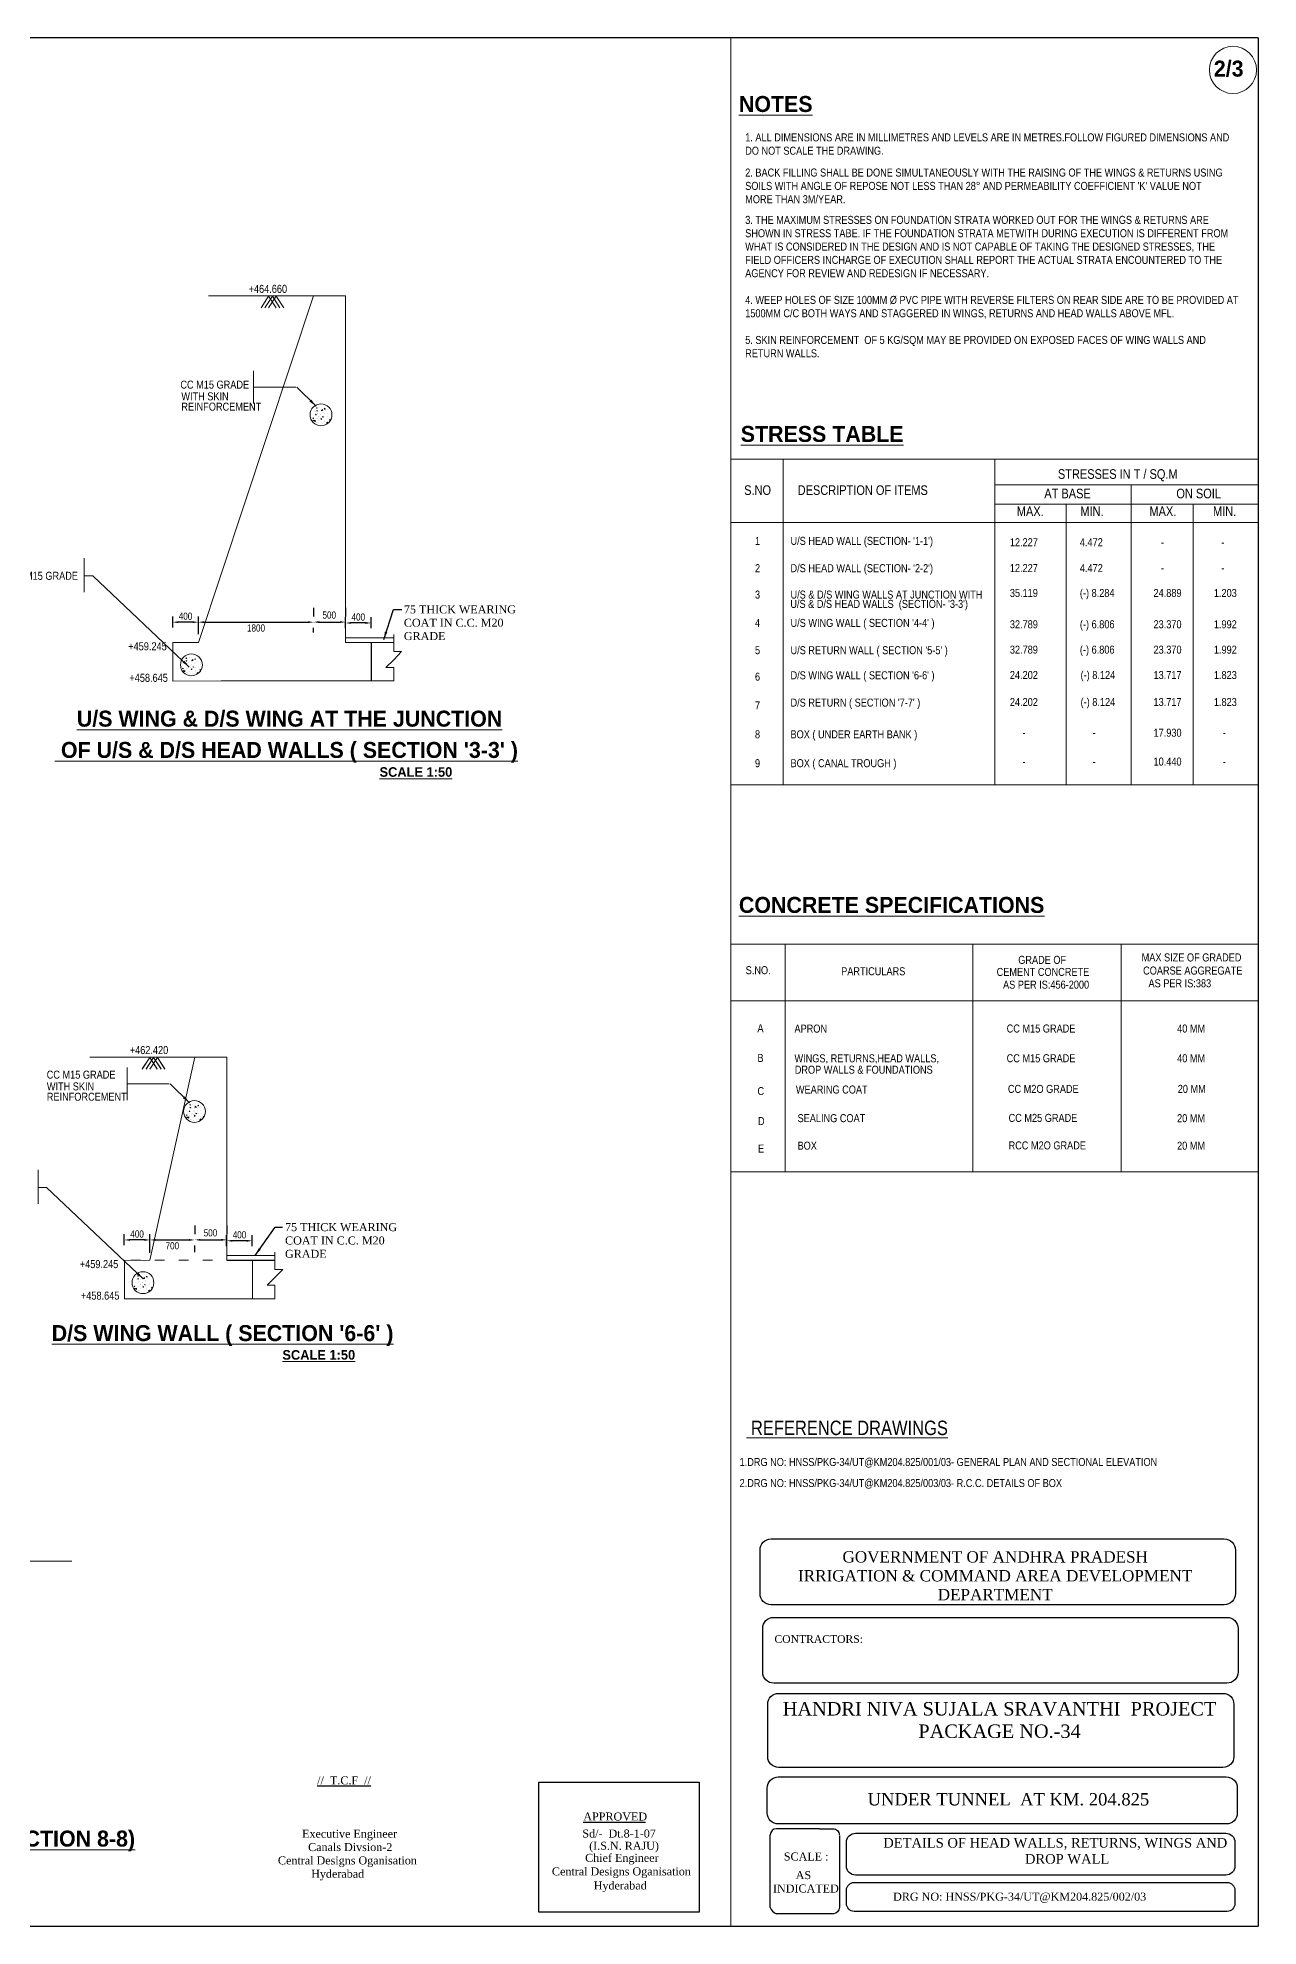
# Model space of a CAD drawing. Header units: millimetres. Extents: x 80 to 10631, y 46 to 2573.
# Drawn here: x 6055 to 6436, y 59 to 649 of the extents above; entities that cross this region are included whole.
import ezdxf

# ---------------------------------------------------------------- set-up
doc = ezdxf.new("R2010")
doc.units = ezdxf.units.MM
doc.linetypes.add('ACAD_ISO03W100', pattern=[30, 12, -18])
for name, color, linetype in [('MAIN', 7, 'Continuous'), ('SHEET', 3, 'Continuous'), ('STEEL', 5, 'Continuous'), ('TEXT_GENERAL', 4, 'Continuous')]:
    doc.layers.add(name, color=color, linetype=linetype)
doc.styles.add('ARIAL NARROW', font='ARIALN.TTF')
doc.styles.add('CITYBLUEPR', font='cityb___.ttf')
doc.styles.get("Standard").update_dxf_attribs({"font": 'times.ttf', "height": 2.5})
doc.styles.add('TNR_2.5', font='times.ttf', dxfattribs={"height": 2.5})
doc.dimstyles.new('ISO-25', dxfattribs={"dimtxt": 2.5, "dimasz": 2.5, "dimexe": 1.25, "dimexo": 0.625, "dimtad": 1, "dimlfac": 25, "dimtxsty": 'Standard', "dimcen": 2.5, "dimadec": 0, "dimazin": 0, "dimtfac": 1, "dimtmove": 0, "dimatfit": 3, "dimfxl": 1, "dimarcsym": 0})
doc.dimstyles.new('STANDARD$0', dxfattribs={"dimscale": 88.888889, "dimtxt": 0.02, "dimasz": 0.02, "dimexe": 0.1, "dimexo": 0.1, "dimgap": 0.09, "dimtad": 2, "dimtih": 1, "dimtoh": 1, "dimdec": 0, "dimzin": 1, "dimdsep": 46, "dimtxsty": 'Standard', "dimcen": 0.09, "dimadec": 0, "dimazin": 0, "dimtfac": 1, "dimtdec": 4, "dimtofl": 0, "dimtmove": 0, "dimatfit": 3, "dimfxl": 1, "dimtolj": 1, "dimtzin": 1, "dimarcsym": 0})
doc.dimstyles.new('STYLE_ESH', dxfattribs={"dimtxt": 2.5, "dimasz": 2.5, "dimexe": 1, "dimexo": 0.625, "dimtad": 0, "dimtih": 1, "dimtoh": 1, "dimdec": 0, "dimlfac": 100, "dimzin": 9, "dimdsep": 46, "dimtxsty": 'TNR_2.5', "dimcen": 2.5, "dimadec": 0, "dimazin": 2, "dimtfac": 1, "dimtdec": 0, "dimtofl": 0, "dimtmove": 2, "dimatfit": 3, "dimfxl": 1, "dimarcsym": 0})

# ---------------------------------------------------------------- blocks, each defined once
blk = doc.blocks.new('*D114')
at = {"layer": 'Defpoints', "color": 0, "transparency": 16777216}
for p in [(6104.83, 467.35), (6140.83, 467.89), (6140.83, 466.66)]:
    blk.add_point(p, dxfattribs=at)
at = {"layer": 'TEXT_GENERAL', "color": 0, "lineweight": -2, "transparency": 16777216}
for p, q in [((6106.6, 466.66), (6139.05, 466.66)), ((6104.83, 462.9), (6104.83, 464.88)), ((6140.83, 463.45), (6140.83, 464.88))]:
    blk.add_line(p, q, dxfattribs=at)
at = {"layer": 'TEXT_GENERAL', "color": 0, "transparency": 16777216}
for points in [[(6106.6, 466.96), (6106.6, 466.37), (6104.83, 466.66)], [(6139.05, 466.96), (6139.05, 466.37), (6140.83, 466.66)]]:
    blk.add_solid(points, dxfattribs=at)
at = {"layer": 'TEXT_GENERAL', "color": 0, "lineweight": 9, "transparency": 16777216, "insert": (6122.83, 464.82), "char_height": 2.222, "attachment_point": 5, "style": 'ARIAL NARROW'}
blk.add_mtext('\\A1;1800', dxfattribs=at)
blk = doc.blocks.new('*D111')
at = {"layer": 'Defpoints', "color": 0, "transparency": 16777216}
for p in [(6096.78, 466.66), (6096.78, 460.56), (6104.83, 460.56)]:
    blk.add_point(p, dxfattribs=at)
at = {"layer": 'TEXT_GENERAL', "color": 0, "lineweight": -2, "transparency": 16777216}
for p, q in [((6096.78, 465), (6096.78, 468.44)), ((6103.05, 466.66), (6098.56, 466.66)), ((6104.83, 465), (6104.83, 468.44))]:
    blk.add_line(p, q, dxfattribs=at)
at = {"layer": 'TEXT_GENERAL', "color": 0, "transparency": 16777216}
for points in [[(6098.56, 466.96), (6098.56, 466.37), (6096.78, 466.66)], [(6103.05, 466.96), (6103.05, 466.37), (6104.83, 466.66)]]:
    blk.add_solid(points, dxfattribs=at)
at = {"layer": 'TEXT_GENERAL', "color": 0, "lineweight": 9, "transparency": 16777216, "insert": (6100.8, 468.51), "char_height": 2.222, "attachment_point": 5, "style": 'ARIAL NARROW'}
blk.add_mtext('\\A1;400', dxfattribs=at)
blk = doc.blocks.new('*D112')
at = {"layer": 'Defpoints', "color": 0, "transparency": 16777216}
for p in [(6150.78, 466.41), (6150.78, 460.3), (6158.83, 460.3)]:
    blk.add_point(p, dxfattribs=at)
at = {"layer": 'TEXT_GENERAL', "color": 0, "lineweight": -2, "transparency": 16777216}
for p, q in [((6150.78, 464.74), (6150.78, 468.18)), ((6157.05, 466.41), (6152.56, 466.41)), ((6158.83, 464.74), (6158.83, 468.18))]:
    blk.add_line(p, q, dxfattribs=at)
at = {"layer": 'TEXT_GENERAL', "color": 0, "transparency": 16777216}
for points in [[(6152.56, 466.7), (6152.56, 466.11), (6150.78, 466.41)], [(6157.05, 466.7), (6157.05, 466.11), (6158.83, 466.41)]]:
    blk.add_solid(points, dxfattribs=at)
at = {"layer": 'TEXT_GENERAL', "color": 0, "lineweight": 9, "transparency": 16777216, "insert": (6154.8, 468.25), "char_height": 2.222, "attachment_point": 5, "style": 'ARIAL NARROW'}
blk.add_mtext('\\A1;400', dxfattribs=at)
blk = doc.blocks.new('*D113')
at = {"layer": 'Defpoints', "color": 0, "transparency": 16777216}
for p in [(6140.83, 466.69), (6150.83, 466.69), (6150.83, 466.69)]:
    blk.add_point(p, dxfattribs=at)
at = {"layer": 'TEXT_GENERAL', "color": 0, "lineweight": -2, "transparency": 16777216}
for p, q in [((6140.83, 471.14), (6140.83, 468.47)), ((6142.6, 466.69), (6149.05, 466.69)), ((6150.83, 471.14), (6150.83, 468.47))]:
    blk.add_line(p, q, dxfattribs=at)
at = {"layer": 'TEXT_GENERAL', "color": 0, "transparency": 16777216}
for points in [[(6142.6, 466.99), (6142.6, 466.39), (6140.83, 466.69)], [(6149.05, 466.99), (6149.05, 466.39), (6150.83, 466.69)]]:
    blk.add_solid(points, dxfattribs=at)
at = {"layer": 'TEXT_GENERAL', "color": 0, "lineweight": 9, "transparency": 16777216, "insert": (6145.73, 468.87), "char_height": 2.222, "attachment_point": 5, "style": 'ARIAL NARROW'}
blk.add_mtext('\\A1;500', dxfattribs=at)
blk = doc.blocks.new('*D115')
at = {"layer": 'Defpoints', "color": 0, "transparency": 16777216}
for p in [(6089.68, 274.09), (6103.68, 274.31), (6103.68, 273.65)]:
    blk.add_point(p, dxfattribs=at)
at = {"layer": 'TEXT_GENERAL', "color": 0, "lineweight": -2, "transparency": 16777216}
for p, q in [((6089.68, 269.65), (6089.68, 271.88)), ((6091.46, 273.65), (6101.91, 273.65)), ((6103.68, 269.86), (6103.68, 271.88))]:
    blk.add_line(p, q, dxfattribs=at)
at = {"layer": 'TEXT_GENERAL', "color": 0, "transparency": 16777216}
for points in [[(6091.46, 273.95), (6091.46, 273.36), (6089.68, 273.65)], [(6101.91, 273.95), (6101.91, 273.36), (6103.68, 273.65)]]:
    blk.add_solid(points, dxfattribs=at)
at = {"layer": 'TEXT_GENERAL', "color": 0, "lineweight": 9, "transparency": 16777216, "insert": (6096.68, 271.81), "char_height": 2.222, "attachment_point": 5, "style": 'ARIAL NARROW'}
blk.add_mtext('\\A1;700', dxfattribs=at)
blk = doc.blocks.new('*D116')
at = {"layer": 'Defpoints', "color": 0, "transparency": 16777216}
for p in [(6081.63, 273.65), (6081.63, 267.55), (6089.68, 267.55)]:
    blk.add_point(p, dxfattribs=at)
at = {"layer": 'TEXT_GENERAL', "color": 0, "lineweight": -2, "transparency": 16777216}
for p, q in [((6081.63, 271.99), (6081.63, 275.43)), ((6087.91, 273.65), (6083.41, 273.65)), ((6089.68, 271.99), (6089.68, 275.43))]:
    blk.add_line(p, q, dxfattribs=at)
at = {"layer": 'TEXT_GENERAL', "color": 0, "transparency": 16777216}
for points in [[(6083.41, 273.95), (6083.41, 273.36), (6081.63, 273.65)], [(6087.91, 273.95), (6087.91, 273.36), (6089.68, 273.65)]]:
    blk.add_solid(points, dxfattribs=at)
at = {"layer": 'TEXT_GENERAL', "color": 0, "lineweight": 9, "transparency": 16777216, "insert": (6085.66, 275.5), "char_height": 2.222, "attachment_point": 5, "style": 'ARIAL NARROW'}
blk.add_mtext('\\A1;400', dxfattribs=at)
blk = doc.blocks.new('*D117')
at = {"layer": 'Defpoints', "color": 0, "transparency": 16777216}
for p in [(6113.63, 273.4), (6113.63, 267.29), (6121.68, 267.29)]:
    blk.add_point(p, dxfattribs=at)
at = {"layer": 'TEXT_GENERAL', "color": 0, "lineweight": -2, "transparency": 16777216}
for p, q in [((6113.63, 271.74), (6113.63, 275.18)), ((6119.91, 273.4), (6115.41, 273.4)), ((6121.68, 271.74), (6121.68, 275.18))]:
    blk.add_line(p, q, dxfattribs=at)
at = {"layer": 'TEXT_GENERAL', "color": 0, "transparency": 16777216}
for points in [[(6115.41, 273.69), (6115.41, 273.1), (6113.63, 273.4)], [(6119.91, 273.69), (6119.91, 273.1), (6121.68, 273.4)]]:
    blk.add_solid(points, dxfattribs=at)
at = {"layer": 'TEXT_GENERAL', "color": 0, "lineweight": 9, "transparency": 16777216, "insert": (6117.66, 275.24), "char_height": 2.222, "attachment_point": 5, "style": 'ARIAL NARROW'}
blk.add_mtext('\\A1;400', dxfattribs=at)
blk = doc.blocks.new('*D118')
at = {"layer": 'Defpoints', "color": 0, "transparency": 16777216}
for p in [(6103.68, 273.68), (6113.68, 273.68), (6113.68, 273.68)]:
    blk.add_point(p, dxfattribs=at)
at = {"layer": 'TEXT_GENERAL', "color": 0, "lineweight": -2, "transparency": 16777216}
for p, q in [((6103.68, 278.13), (6103.68, 275.46)), ((6113.68, 278.13), (6113.68, 275.46)), ((6105.46, 273.68), (6111.91, 273.68))]:
    blk.add_line(p, q, dxfattribs=at)
at = {"layer": 'TEXT_GENERAL', "color": 0, "transparency": 16777216}
for points in [[(6105.46, 273.98), (6105.46, 273.39), (6103.68, 273.68)], [(6111.91, 273.98), (6111.91, 273.39), (6113.68, 273.68)]]:
    blk.add_solid(points, dxfattribs=at)
at = {"layer": 'TEXT_GENERAL', "color": 0, "lineweight": 9, "transparency": 16777216, "insert": (6108.59, 275.86), "char_height": 2.222, "attachment_point": 5, "style": 'ARIAL NARROW'}
blk.add_mtext('\\A1;500', dxfattribs=at)

msp = doc.modelspace()

# ---------------------------------------------------------------- linework, layer by layer
for p, q in [((6436.087, 649.243), (5546.087, 649.243)), ((6436.087, 649.243), (6436.087, 59.243)), ((6158.827, 460.3), (6158.827, 448.301)), ((6113.683, 267.291), (6128.739, 267.291)), ((6225.13, 91.776), (6244.616, 91.776)), ((6305.2, 87.548), (6305.2, 65.139)), ((5546.087, 59.243), (6436.087, 59.243))]:
    msp.add_line(p, q)
at = {"color": 7}
for p, q in [((6298.916, 89.689), (6285.476, 89.689)), ((6283.544, 65.078), (6283.544, 87.757)), ((6303.358, 63.114), (6285.476, 63.114))]:
    msp.add_line(p, q, dxfattribs=at)
for points in [[(6283.837, 180.249), (6425.474, 180.249, -0.4142136), (6428.939, 176.785), (6428.939, 163.161, -0.4142136), (6425.474, 159.697), (6283.837, 159.697, -0.4142136), (6280.373, 163.161), (6280.373, 176.785, -0.4142136)], [(6284.658, 155.729), (6426.295, 155.729, -0.4142136), (6429.759, 152.265), (6429.759, 138.641, -0.4142136), (6426.295, 135.177), (6284.658, 135.177, -0.4142136), (6281.194, 138.641), (6281.194, 152.265, -0.4142136)], [(6286.17, 131.969), (6425.065, 131.969, -0.4142136), (6428.462, 128.572), (6428.462, 112.235, -0.4142136), (6425.065, 108.838), (6286.17, 108.838, -0.4142136), (6282.773, 112.235), (6282.773, 128.572, -0.4142136)], [(6286.06, 105.913), (6426.112, 105.913, -0.4142136), (6429.538, 102.487), (6429.538, 94.609, -0.4142136), (6426.112, 91.184), (6286.06, 91.184, -0.4142136), (6282.635, 94.609), (6282.635, 102.487, -0.4142136)], [(6310.202, 88.283), (6425.948, 88.283, -0.4142136), (6428.779, 85.452), (6428.779, 78.04, -0.4142136), (6425.948, 75.209), (6310.202, 75.209, -0.4142136), (6307.372, 78.04), (6307.372, 85.452, -0.4142136)], [(6309.791, 72.924), (6426.386, 72.924, -0.4142136), (6428.792, 70.518), (6428.792, 66.285, -0.4142136), (6426.386, 63.879), (6309.791, 63.879, -0.4142136), (6307.385, 66.285), (6307.385, 70.518, -0.4142136)]]:
    msp.add_lwpolyline(points, format="xyb", close=True)
msp.add_lwpolyline([(6211.216, 104.284), (6261.348, 104.284), (6261.348, 63.663), (6211.216, 63.663)], close=True)
for points in [[(6298.916, 89.689), (6303.2, 89.689, -0.4142136), (6305.132, 87.757)], [(6305.199, 65.154, -0.3681401), (6303.302, 63.107)]]:
    msp.add_lwpolyline(points, format="xyb", dxfattribs=at)
for centre, radius, start, end in [((6285.476, 87.757), 1.932, 90, 180), ((6286.686, 66.287), 3.367, 200.315741, 249.766295)]:
    msp.add_arc(centre, radius, start, end, dxfattribs=at)
at = {"layer": 'MAIN', "color": 0, "linetype": 'Continuous', "lineweight": 9}
for p, q in [((6271.19, 517.559), (6271.19, 415.846)), ((6287.593, 517.559), (6287.593, 415.846)), ((6353.775, 517.559), (6353.775, 415.846)), ((6436.087, 517.559), (6436.087, 415.846)), ((6396.408, 509.62), (6396.408, 415.846)), ((6376.044, 503.534), (6376.044, 415.846)), ((6415.712, 503.534), (6415.712, 415.846))]:
    msp.add_line(p, q, dxfattribs=at)
at = {"layer": 'MAIN', "color": 0, "lineweight": 9}
for p, q in [((6271.19, 517.559), (6436.087, 517.559)), ((6353.775, 509.62), (6436.087, 509.62)), ((6353.775, 503.534), (6436.087, 503.534)), ((6271.19, 497.768), (6436.087, 497.768)), ((6271.19, 415.846), (6436.087, 415.846))]:
    msp.add_line(p, q, dxfattribs=at)
at = {"layer": 'STEEL', "color": 0, "lineweight": 9}
msp.add_circle((6428.172, 639.197), 7.372, dxfattribs=at)
at = {"layer": 'TEXT_GENERAL', "color": 0, "lineweight": 9}
for p, q in [((6271.19, 59.243), (6271.19, 649.243)), ((6104.827, 460.3), (6140.827, 568.592)), ((6150.829, 568.592), (6107.99, 568.592)), ((6150.829, 568.592), (6107.99, 568.592)), ((6126.75, 568.476), (6124.397, 564.871)), ((6126.75, 568.466), (6124.397, 564.862)), ((6127.944, 568.476), (6125.591, 564.871)), ((6127.944, 568.466), (6125.591, 564.862)), ((6126.75, 568.476), (6129.102, 564.871)), ((6126.75, 568.466), (6129.102, 564.862)), ((6129.138, 568.466), (6126.785, 564.862)), ((6127.944, 568.476), (6130.297, 564.871)), ((6127.944, 568.466), (6130.297, 564.862)), ((6136.871, 568.592), (6128.871, 568.575)), ((6129.138, 568.476), (6131.491, 564.871)), ((6129.138, 568.466), (6131.491, 564.862)), ((6150.827, 568.592), (6150.827, 460.3)), ((6122.091, 545.184), (6122.091, 534.936)), ((6122.091, 540.06), (6135.281, 540.06)), ((6141.434, 531.436), (6141.661, 531.416)), ((6141.435, 531.437), (6141.619, 531.655)), ((6141.466, 532.448), (6141.466, 532.448)), ((6141.589, 531.663), (6141.589, 531.663)), ((6141.603, 531.379), (6141.603, 531.379)), ((6141.663, 531.411), (6141.619, 531.649)), ((6141.705, 533.498), (6141.933, 533.478)), ((6141.707, 533.498), (6141.832, 533.647)), ((6141.729, 532.69), (6141.996, 532.793)), ((6141.729, 532.69), (6141.918, 532.562)), ((6141.935, 533.472), (6141.903, 533.647)), ((6141.919, 532.562), (6141.996, 532.792)), ((6141.994, 531.92), (6141.994, 531.92)), ((6142.03, 533.606), (6142.03, 533.606)), ((6142.053, 531.945), (6142.053, 531.945)), ((6142.274, 532.33), (6142.274, 532.33)), ((6142.498, 533.634), (6142.498, 533.634)), ((6142.857, 531.434), (6142.857, 531.434)), ((6143.137, 531.465), (6143.137, 531.465)), ((6143.183, 532.733), (6143.183, 532.733)), ((6143.228, 532.456), (6143.228, 532.456)), ((6143.283, 532.799), (6143.579, 533.108)), ((6143.284, 532.796), (6143.622, 532.744)), ((6143.622, 532.745), (6143.58, 533.107)), ((6143.953, 532.301), (6143.953, 532.301)), ((6144.087, 531.859), (6144.087, 531.859)), ((6144.176, 533.258), (6144.404, 533.239)), ((6144.177, 533.259), (6144.361, 533.478)), ((6144.405, 533.233), (6144.361, 533.472)), ((6144.671, 532.646), (6144.671, 532.646)), ((6145.093, 531.733), (6145.093, 531.733)), ((6145.139, 533.002), (6145.139, 533.002)), ((6140.608, 530.278), (6140.835, 530.258)), ((6140.609, 530.278), (6140.793, 530.497)), ((6140.641, 529.643), (6140.831, 529.515)), ((6140.642, 529.644), (6140.908, 529.746)), ((6140.717, 529.236), (6140.717, 529.236)), ((6140.728, 528.844), (6140.728, 528.844)), ((6140.763, 530.504), (6140.763, 530.504)), ((6140.777, 530.221), (6140.777, 530.221)), ((6140.837, 530.252), (6140.793, 530.491)), ((6140.831, 529.515), (6140.908, 529.746)), ((6141.048, 529.427), (6141.345, 529.736)), ((6141.049, 529.424), (6141.388, 529.372)), ((6141.387, 529.373), (6141.345, 529.735)), ((6141.73, 530.346), (6141.73, 530.346)), ((6141.854, 528.946), (6141.854, 528.946)), ((6142.096, 530.322), (6142.096, 530.322)), ((6142.171, 529.034), (6142.171, 529.034)), ((6142.334, 530.893), (6142.334, 530.893)), ((6142.433, 529.522), (6142.433, 529.522)), ((6142.48, 530.79), (6142.48, 530.79)), ((6142.911, 530.536), (6142.911, 530.536)), ((6143.078, 530.039), (6143.306, 530.019)), ((6143.08, 530.039), (6143.264, 530.258)), ((6143.308, 530.013), (6143.264, 530.252)), ((6143.58, 530.872), (6143.77, 530.744)), ((6143.581, 530.872), (6143.667, 530.905)), ((6143.626, 528.86), (6143.626, 528.86)), ((6143.77, 530.744), (6143.824, 530.905)), ((6144.056, 530.704), (6144.056, 530.704)), ((6144.315, 529.35), (6144.315, 529.35)), ((6144.368, 530.807), (6144.368, 530.807)), ((6144.39, 529.79), (6144.39, 529.79)), ((6144.852, 528.796), (6145.149, 529.105)), ((6144.853, 528.794), (6145.192, 528.741)), ((6145.191, 528.743), (6145.149, 529.105)), ((6145.269, 529.476), (6145.269, 529.476)), ((6145.317, 530.853), (6145.317, 530.853)), ((6145.811, 529.8), (6146.039, 529.78)), ((6145.813, 529.8), (6145.997, 530.019)), ((6069.163, 486.685), (6069.163, 475.985)), ((6069.133, 481.152), (6071.827, 481.152)), ((6096.827, 460.3), (6096.827, 448.278)), ((6104.827, 460.3), (6096.827, 460.282)), ((6165.882, 461.8), (6150.827, 461.8)), ((6165.882, 460.3), (6150.827, 460.3)), ((6165.882, 462.834), (6165.882, 457.48)), ((6100.941, 455.343), (6101.168, 455.323)), ((6100.942, 455.344), (6101.067, 455.493)), ((6100.964, 454.535), (6101.154, 454.408)), ((6100.965, 454.536), (6101.231, 454.638)), ((6101.17, 455.318), (6101.138, 455.493)), ((6101.154, 454.408), (6101.231, 454.638)), ((6101.996, 455.48), (6101.996, 455.48)), ((6102.681, 454.579), (6102.681, 454.579)), ((6102.726, 454.301), (6102.726, 454.301)), ((6102.78, 454.645), (6103.077, 454.954)), ((6102.781, 454.642), (6103.12, 454.59)), ((6103.119, 454.591), (6103.077, 454.953)), ((6103.673, 455.104), (6103.901, 455.084)), ((6103.675, 455.104), (6103.859, 455.323)), ((6103.903, 455.079), (6103.859, 455.317)), ((6163.444, 452.51), (6165.888, 454.932)), ((6165.882, 457.48), (6168.333, 457.48)), ((6168.333, 457.48), (6165.888, 454.932)), ((6099.843, 452.124), (6100.071, 452.104)), ((6099.845, 452.124), (6100.029, 452.343)), ((6099.877, 451.489), (6100.144, 451.592)), ((6099.877, 451.489), (6100.066, 451.361)), ((6099.952, 451.082), (6099.952, 451.082)), ((6099.964, 450.69), (6099.964, 450.69)), ((6099.998, 452.35), (6099.998, 452.35)), ((6100.012, 452.067), (6100.012, 452.067)), ((6100.073, 452.098), (6100.029, 452.337)), ((6100.067, 451.361), (6100.144, 451.592)), ((6100.283, 451.273), (6100.58, 451.582)), ((6100.284, 451.27), (6100.623, 451.218)), ((6100.623, 451.219), (6100.58, 451.581)), ((6100.702, 454.294), (6100.702, 454.294)), ((6100.966, 452.192), (6100.966, 452.192)), ((6101.089, 450.792), (6101.089, 450.792)), ((6101.229, 453.766), (6101.229, 453.766)), ((6101.332, 452.168), (6101.332, 452.168)), ((6101.407, 450.88), (6101.407, 450.88)), ((6101.551, 453.791), (6101.551, 453.791)), ((6101.772, 454.176), (6101.772, 454.176)), ((6101.831, 452.739), (6101.831, 452.739)), ((6101.931, 451.367), (6101.931, 451.367)), ((6101.977, 452.636), (6101.977, 452.636)), ((6102.354, 453.279), (6102.354, 453.279)), ((6102.409, 452.382), (6102.409, 452.382)), ((6102.576, 451.885), (6102.804, 451.865)), ((6102.578, 451.885), (6102.761, 452.104)), ((6102.634, 453.311), (6102.634, 453.311)), ((6102.806, 451.859), (6102.762, 452.098)), ((6103.078, 452.718), (6103.164, 452.751)), ((6103.078, 452.718), (6103.267, 452.59)), ((6103.123, 450.706), (6103.123, 450.706)), ((6103.268, 452.59), (6103.322, 452.751)), ((6103.451, 454.147), (6103.451, 454.147)), ((6103.554, 452.55), (6103.554, 452.55)), ((6103.585, 453.705), (6103.585, 453.705)), ((6103.813, 451.196), (6103.813, 451.196)), ((6103.865, 452.653), (6103.865, 452.653)), ((6103.887, 451.636), (6103.887, 451.636)), ((6104.35, 450.642), (6104.646, 450.951)), ((6104.35, 450.639), (6104.689, 450.587)), ((6104.689, 450.589), (6104.647, 450.95)), ((6104.767, 451.322), (6104.767, 451.322)), ((6104.815, 452.699), (6104.815, 452.699)), ((6105.309, 451.646), (6105.536, 451.626)), ((6105.31, 451.646), (6105.494, 451.865)), ((6105.538, 451.62), (6105.494, 451.859)), ((6105.573, 453.305), (6105.573, 453.305)), ((6105.812, 451.88), (6105.812, 451.88)), ((6105.899, 452.567), (6105.899, 452.567)), ((6165.882, 452.51), (6163.444, 452.51)), ((6165.882, 448.301), (6165.882, 452.51)), ((6096.827, 448.278), (6165.882, 448.301)), ((6150.827, 448.301), (6111.922, 448.301)), ((6165.882, 448.301), (6150.827, 448.301)), ((6165.882, 448.301), (6150.827, 448.301)), ((6288.25, 366.11), (6288.227, 294.977)), ((6346.874, 366.11), (6346.852, 294.977)), ((6393.269, 366.11), (6393.247, 294.934)), ((6271.488, 348.355), (6436.087, 348.355)), ((6113.683, 330.791), (6070.844, 330.791)), ((6113.683, 330.791), (6070.844, 330.791)), ((6089.604, 330.674), (6087.251, 327.069)), ((6089.604, 330.665), (6087.251, 327.06)), ((6090.798, 330.674), (6088.445, 327.069)), ((6090.798, 330.665), (6088.445, 327.06)), ((6089.604, 330.674), (6091.956, 327.069)), ((6089.604, 330.665), (6091.956, 327.06)), ((6091.992, 330.665), (6089.639, 327.06)), ((6089.683, 267.291), (6103.683, 330.791)), ((6090.798, 330.674), (6093.151, 327.069)), ((6090.798, 330.665), (6093.151, 327.06)), ((6091.992, 330.674), (6094.345, 327.069)), ((6091.992, 330.665), (6094.345, 327.06)), ((6113.683, 330.791), (6113.683, 267.291)), ((6082.545, 327.521), (6082.545, 317.273)), ((6082.545, 322.397), (6095.735, 322.397)), ((6101.063, 312.615), (6101.247, 312.834)), ((6101.217, 312.841), (6101.217, 312.841)), ((6101.291, 312.589), (6101.247, 312.828)), ((6101.887, 313.773), (6102.115, 313.753)), ((6101.889, 313.774), (6102.073, 313.992)), ((6101.92, 314.785), (6101.92, 314.785)), ((6102.043, 314), (6102.043, 314)), ((6102.056, 313.716), (6102.056, 313.716)), ((6102.117, 313.748), (6102.073, 313.986)), ((6102.159, 315.835), (6102.387, 315.815)), ((6102.161, 315.835), (6102.286, 315.984)), ((6102.183, 315.027), (6102.45, 315.13)), ((6102.183, 315.027), (6102.372, 314.899)), ((6102.389, 315.809), (6102.356, 315.984)), ((6102.372, 314.899), (6102.45, 315.129)), ((6102.447, 314.257), (6102.447, 314.257)), ((6102.484, 315.943), (6102.484, 315.943)), ((6102.507, 314.282), (6102.507, 314.282)), ((6102.728, 314.667), (6102.728, 314.667)), ((6102.788, 313.23), (6102.788, 313.23)), ((6102.933, 313.127), (6102.933, 313.127)), ((6102.952, 315.971), (6102.952, 315.971)), ((6103.31, 313.771), (6103.31, 313.771)), ((6103.365, 312.873), (6103.365, 312.873)), ((6103.591, 313.802), (6103.591, 313.802)), ((6103.637, 315.071), (6103.637, 315.071)), ((6103.682, 314.793), (6103.682, 314.793)), ((6103.736, 315.136), (6104.033, 315.445)), ((6103.737, 315.133), (6104.076, 315.081)), ((6104.076, 315.082), (6104.033, 315.444)), ((6104.034, 313.209), (6104.12, 313.242)), ((6104.034, 313.209), (6104.224, 313.081)), ((6104.224, 313.081), (6104.278, 313.242)), ((6104.407, 314.638), (6104.407, 314.638)), ((6104.51, 313.041), (6104.51, 313.041)), ((6104.541, 314.196), (6104.541, 314.196)), ((6104.63, 315.595), (6104.857, 315.576)), ((6104.631, 315.596), (6104.815, 315.815)), ((6104.859, 315.57), (6104.815, 315.809)), ((6104.821, 313.144), (6104.821, 313.144)), ((6105.125, 314.983), (6105.125, 314.983)), ((6105.547, 314.07), (6105.547, 314.07)), ((6105.593, 315.339), (6105.593, 315.339)), ((6105.771, 313.19), (6105.771, 313.19)), ((6101.062, 312.615), (6101.289, 312.595)), ((6101.095, 311.981), (6101.362, 312.083)), ((6101.095, 311.98), (6101.285, 311.852)), ((6101.17, 311.573), (6101.17, 311.573)), ((6101.182, 311.181), (6101.182, 311.181)), ((6101.23, 312.558), (6101.23, 312.558)), ((6101.285, 311.852), (6101.362, 312.083)), ((6101.502, 311.764), (6101.799, 312.073)), ((6101.503, 311.761), (6101.842, 311.709)), ((6101.841, 311.71), (6101.799, 312.072)), ((6102.184, 312.683), (6102.184, 312.683)), ((6102.308, 311.283), (6102.308, 311.283)), ((6102.55, 312.659), (6102.55, 312.659)), ((6102.625, 311.371), (6102.625, 311.371)), ((6102.887, 311.859), (6102.887, 311.859)), ((6103.532, 312.376), (6103.76, 312.356)), ((6103.534, 312.376), (6103.718, 312.595)), ((6103.762, 312.35), (6103.718, 312.589)), ((6104.08, 311.197), (6104.08, 311.197)), ((6104.769, 311.688), (6104.769, 311.688)), ((6104.843, 312.127), (6104.843, 312.127)), ((6105.306, 311.133), (6105.603, 311.442)), ((6105.307, 311.131), (6105.646, 311.078)), ((6105.645, 311.08), (6105.603, 311.442)), ((6105.723, 311.813), (6105.723, 311.813)), ((6106.265, 312.137), (6106.493, 312.117)), ((6106.267, 312.137), (6106.45, 312.356)), ((6054.713, 295.596), (6054.713, 284.897)), ((6054.683, 290.064), (6057.377, 290.064)), ((6089.683, 267.291), (6081.683, 267.273)), ((6081.683, 267.291), (6081.683, 255.276)), ((6128.739, 268.79), (6113.683, 268.79)), ((6121.683, 267.291), (6121.683, 255.29)), ((6128.739, 269.824), (6128.739, 264.47)), ((6085.559, 261.285), (6085.559, 261.285)), ((6085.797, 262.335), (6086.025, 262.315)), ((6085.799, 262.335), (6085.924, 262.484)), ((6085.821, 261.527), (6086.088, 261.63)), ((6085.821, 261.527), (6086.011, 261.399)), ((6086.027, 262.309), (6085.995, 262.484)), ((6086.011, 261.399), (6086.088, 261.63)), ((6086.086, 260.757), (6086.086, 260.757)), ((6086.408, 260.783), (6086.408, 260.783)), ((6086.629, 261.167), (6086.629, 261.167)), ((6086.688, 259.73), (6086.688, 259.73)), ((6086.834, 259.627), (6086.834, 259.627)), ((6086.853, 262.472), (6086.853, 262.472)), ((6087.211, 260.271), (6087.211, 260.271)), ((6087.491, 260.302), (6087.491, 260.302)), ((6087.537, 261.571), (6087.537, 261.571)), ((6087.583, 261.293), (6087.583, 261.293)), ((6087.637, 261.636), (6087.934, 261.945)), ((6087.638, 261.634), (6087.977, 261.581)), ((6087.976, 261.583), (6087.934, 261.944)), ((6087.935, 259.71), (6088.021, 259.743)), ((6087.935, 259.709), (6088.124, 259.581)), ((6088.125, 259.582), (6088.179, 259.743)), ((6088.308, 261.138), (6088.308, 261.138)), ((6088.441, 260.697), (6088.441, 260.697)), ((6088.53, 262.096), (6088.758, 262.076)), ((6088.532, 262.096), (6088.715, 262.315)), ((6088.76, 262.07), (6088.716, 262.309)), ((6088.722, 259.644), (6088.722, 259.644)), ((6089.672, 259.69), (6089.672, 259.69)), ((6090.429, 260.297), (6090.429, 260.297)), ((6126.301, 259.5), (6128.745, 261.921)), ((6128.739, 264.47), (6131.189, 264.47)), ((6131.189, 264.47), (6128.745, 261.921)), ((6081.683, 255.276), (6128.739, 255.293)), ((6084.7, 259.115), (6084.928, 259.095)), ((6084.702, 259.115), (6084.885, 259.334)), ((6084.733, 258.48), (6084.923, 258.352)), ((6084.734, 258.481), (6085.001, 258.583)), ((6084.809, 258.073), (6084.809, 258.073)), ((6084.82, 257.681), (6084.82, 257.681)), ((6084.855, 259.341), (6084.855, 259.341)), ((6084.869, 259.058), (6084.869, 259.058)), ((6084.93, 259.089), (6084.886, 259.328)), ((6084.923, 258.353), (6085.001, 258.583)), ((6085.14, 258.264), (6085.437, 258.573)), ((6085.141, 258.261), (6085.48, 258.209)), ((6085.479, 258.211), (6085.437, 258.572)), ((6085.823, 259.184), (6085.823, 259.184)), ((6085.946, 257.783), (6085.946, 257.783)), ((6086.188, 259.16), (6086.188, 259.16)), ((6086.263, 257.871), (6086.263, 257.871)), ((6086.788, 258.359), (6086.788, 258.359)), ((6087.266, 259.374), (6087.266, 259.374)), ((6087.433, 258.876), (6087.66, 258.856)), ((6087.434, 258.876), (6087.618, 259.095)), ((6087.662, 258.85), (6087.618, 259.089)), ((6087.98, 257.697), (6087.98, 257.697)), ((6088.41, 259.541), (6088.41, 259.541)), ((6088.669, 258.188), (6088.669, 258.188)), ((6088.744, 258.627), (6088.744, 258.627)), ((6089.206, 257.633), (6089.503, 257.943)), ((6089.207, 257.631), (6089.546, 257.578)), ((6089.545, 257.58), (6089.503, 257.942)), ((6089.623, 258.313), (6089.623, 258.313)), ((6090.165, 258.637), (6090.393, 258.617)), ((6090.167, 258.637), (6090.351, 258.856)), ((6090.395, 258.611), (6090.351, 258.85)), ((6090.668, 258.871), (6090.668, 258.871)), ((6090.756, 259.558), (6090.756, 259.558)), ((6128.739, 259.5), (6126.301, 259.5)), ((6128.739, 255.291), (6128.739, 259.5)), ((6027.869, 173.33), (6065.289, 173.33))]:
    msp.add_line(p, q, dxfattribs=at)
at = {"layer": 'TEXT_GENERAL', "color": 0, "linetype": 'ACAD_ISO03W100', "lineweight": 9, "ltscale": 0.25}
for p, q in [((6158.827, 460.3), (6158.827, 448.283)), ((6083.683, 330.791), (6113.683, 330.791)), ((6083.683, 330.791), (6113.683, 330.791)), ((6083.683, 267.291), (6113.683, 267.291))]:
    msp.add_line(p, q, dxfattribs=at)
at = {"layer": 'TEXT_GENERAL', "color": 0, "lineweight": 9}
msp.add_lwpolyline([(6271.19, 294.934), (6436.065, 294.934), (6436.087, 366.11), (6271.212, 366.11)], close=True, dxfattribs=at)
for centre in [(6143.137, 531.465), (6102.634, 453.311), (6103.591, 313.802), (6087.491, 260.302)]:
    msp.add_circle(centre, 3.419, dxfattribs=at)

# ---------------------------------------------------------------- texts
for s, height, p in [('UNDER TUNNEL  AT KM. 204.825', 3.85, (6313.991, 96.977)), ('APPROVED', 2.5, (6225.13, 92.276)), ('                        Sd/-  Dt.8-1-07', 2.5, (6202.171, 86.954)), ('                           (I.S.N. RAJU)', 2.5, (6201.47, 83.133)), ('                Central Designs Oganisation', 2.5, (6200.213, 75.121)), ('                           Chief Engineer', 2.5, (6200.213, 79.351)), ('                           Hyderabad', 2.5, (6202.893, 70.729)), ('INDICATED', 2.5, (6284.432, 69.779)), ('AS ', 2.5, (6291.503, 73.972)), ('DRG NO: HNSS/PKG-34/UT@KM204.825/002/03', 2.5, (6321.965, 67.24))]:
    msp.add_text(s, height=height).set_placement(p)
at = {"char_height": 2.5, "width": 42.77778, "attachment_point": 1, "style": 'TNR_2.5'}
for insert in [(6169.045, 471.911), (6131.902, 278.903)]:
    msp.add_mtext('75 THICK WEARING COAT IN C.C. M20 GRADE', dxfattribs=dict(at, insert=insert))
for s, insert, char_height, width, attachment_point in [('HANDRI NIVA SUJALA SRAVANTHI  PROJECT\\PPACKAGE NO.-34', (6355.233, 129.279), 4.2, 151.5, 2), ('                             {\\L//  T.C.F  //}\\P                       \\P\\P\\P                        Executive Engineer\\P                          Canals Divsion-2\\P                Central Designs Oganisation\\P                           Hyderabad', (6114.578, 106.059), 2.5, 170, 1), ('SCALE :', (6287.812, 82.275), 2.5, 25.272, 1)]:
    msp.add_mtext(s, dxfattribs=dict(insert=insert, char_height=char_height, width=width, attachment_point=attachment_point))
at = {"layer": 'MAIN', "color": 0, "lineweight": 9, "style": 'ARIAL NARROW'}
for s, height, p in [('       STRESSES IN T / SQ.M', 3, (6366.783, 511.447)), ('S.NO', 3, (6275.411, 506.419)), ('DESCRIPTION OF ITEMS', 3, (6292.141, 506.419)), ('         AT BASE                            ON SOIL', 3, (6360.624, 505.361)), ('MAX.            MIN.               MAX.            MIN.', 3, (6360.624, 499.804)), ('1', 2.5, (6278.787, 490.817)), ("U/S HEAD WALL (SECTION- '1-1')", 2.5, (6289.899, 490.817)), ('12.227', 2.5, (6358.451, 490.392)), ('4.472', 2.5, (6380.34, 490.392)), ('-', 2.5, (6405.681, 490.392)), ('-', 2.5, (6424.539, 490.392)), ('2', 2.5, (6278.787, 482.283)), ("D/S HEAD WALL (SECTION- '2-2')", 2.5, (6289.899, 482.283)), ('12.227', 2.5, (6358.451, 482.325)), ('4.472', 2.5, (6380.34, 482.325)), ('-', 2.5, (6405.681, 482.325)), ('-', 2.5, (6424.539, 482.325)), ('3', 2.5, (6278.787, 474.029)), ("U/S & D/S HEAD WALLS  (SECTION- '3-3')", 2.5, (6289.839, 471.119)), ('U/S & D/S WING WALLS AT JUNCTION WITH ', 2.5, (6289.899, 474.029)), ('35.119', 2.5, (6358.451, 474.539)), ('(-) 8.284', 2.5, (6380.34, 474.539)), ('24.889', 2.5, (6403.357, 474.539)), ('1.203', 2.5, (6422.215, 474.539)), ('4', 2.5, (6278.787, 465.185)), ("U/S WING WALL ( SECTION '4-4' )", 2.5, (6289.899, 465.185)), ('32.789', 2.5, (6358.451, 464.759)), ('(-) 6.806', 2.5, (6380.34, 464.759)), ('23.370', 2.5, (6403.357, 464.759)), ('1.992', 2.5, (6422.215, 464.759)), ('5', 2.5, (6278.787, 456.65)), ("U/S RETURN WALL ( SECTION '5-5' )", 2.5, (6289.899, 456.65)), ('32.789', 2.5, (6358.451, 456.835)), ('(-) 6.806', 2.5, (6380.34, 456.835)), ('23.370', 2.5, (6403.357, 456.835)), ('1.992', 2.5, (6422.215, 456.835)), ('6', 2.5, (6278.787, 448.397)), ("D/S WING WALL ( SECTION '6-6' )", 2.5, (6289.899, 448.815)), ('24.202', 2.5, (6358.451, 448.906)), ('(-) 8.124', 2.5, (6380.558, 448.906)), ('13.717', 2.5, (6403.357, 448.906)), ('1.823', 2.5, (6422.215, 448.906)), ("D/S RETURN ( SECTION '7-7' )", 2.5, (6289.899, 440.28)), ('24.202', 2.5, (6358.451, 440.465)), ('(-) 8.124', 2.5, (6380.558, 440.465)), ('13.717', 2.5, (6403.357, 440.465)), ('1.823', 2.5, (6422.215, 440.465)), ('7', 2.5, (6278.787, 439.383)), ('8', 2.5, (6278.787, 430.37)), ('BOX ( UNDER EARTH BANK )', 2.5, (6289.899, 430.37)), ('-', 2.5, (6362.401, 430.879)), ('-', 2.5, (6384.291, 430.879)), ('17.930', 2.5, (6403.357, 430.879)), ('-', 2.5, (6425.004, 430.879)), ('9', 2.5, (6278.787, 421.356)), ('BOX ( CANAL TROUGH )', 2.5, (6289.899, 421.356)), ('-', 2.5, (6362.401, 421.865)), ('-', 2.5, (6384.291, 421.865)), ('10.440', 2.5, (6403.357, 421.865)), ('-', 2.5, (6425.004, 421.865))]:
    msp.add_text(s, height=height, dxfattribs=at).set_placement(p)
at = {"layer": 'MAIN', "color": 0, "lineweight": 5, "style": 'ARIAL NARROW'}
for s, height, p in [('%%U REFERENCE DRAWINGS', 4.5, (6276.091, 212.693)), ('1.DRG NO: HNSS/PKG-34/UT@KM204.825/001/03- GENERAL PLAN AND SECTIONAL ELEVATION', 2.5, (6273.978, 203.03)), ('2.DRG NO: HNSS/PKG-34/UT@KM204.825/003/03- R.C.C. DETAILS OF BOX', 2.5, (6273.978, 196.455))]:
    msp.add_text(s, height=height, dxfattribs=at).set_placement(p)
at = {"layer": 'SHEET', "color": 7}
for s, insert, char_height, width, attachment_point in [('GOVERNMENT OF ANDHRA PRADESH\\PIRRIGATION & COMMAND AREA DEVELOPMENT DEPARTMENT', (6353.867, 168.737), 3.53871, 136.01294, 5), ('CONTRACTORS:', (6284.871, 148.95), 2.40632, 35.82521, 4), ('\\pt108.3;DETAILS OF HEAD WALLS, RETURNS, WINGS AND                                              DROP WALL', (6318.875, 86.807), 3.007903, 114.35931, 1)]:
    msp.add_mtext(s, dxfattribs=dict(at, insert=insert, char_height=char_height, width=width, attachment_point=attachment_point))
at = {"layer": 'TEXT_GENERAL', "color": 0, "lineweight": 9}
for s, height, style, p in [('2/3', 5, 'CITYBLUEPR', (6422.199, 637.111)), ('%%UNOTES', 5, 'CITYBLUEPR', (6273.761, 626.056)), ('+464.660', 2.5, 'ARIAL NARROW', (6120.514, 569.53)), ('CC M15 GRADE', 2.5, 'ARIAL NARROW', (6099.191, 539.627)), ('WITH SKIN ', 2.5, 'ARIAL NARROW', (6099.493, 535.97)), ('REINFORCEMENT', 2.5, 'ARIAL NARROW', (6099.493, 532.746)), ('%%USTRESS TABLE', 5, 'CITYBLUEPR', (6274.334, 522.975)), ('CC M15 GRADE', 2.5, 'ARIAL NARROW', (6045.698, 479.896)), ('+459.245', 2.5, 'ARIAL NARROW', (6082.898, 457.876)), ('+458.645', 2.5, 'ARIAL NARROW', (6083.25, 448.022)), ('%%UU/S WING & D/S WING AT THE JUNCTION', 5, 'CITYBLUEPR', (6066.821, 434.021)), ("%%U OF U/S & D/S HEAD WALLS ( SECTION '3-3' )", 5, 'CITYBLUEPR', (6059.996, 424.248)), ('%%UCONCRETE SPECIFICATIONS', 5, 'CITYBLUEPR', (6273.761, 375.822)), ('GRADE OF ', 2.5, 'ARIAL NARROW', (6361.073, 359.907)), ('MAX SIZE OF GRADED ', 2.5, 'ARIAL NARROW', (6399.644, 360.669)), ('S.NO.', 2.5, 'ARIAL NARROW', (6275.883, 356.685)), ('PARTICULARS', 2.5, 'ARIAL NARROW', (6305.729, 356.347)), ('CEMENT CONCRETE', 2.5, 'ARIAL NARROW', (6354.321, 356.138)), (' AS PER IS:456-2000', 2.5, 'ARIAL NARROW', (6355.524, 352.167)), ('COARSE AGGREGATE ', 2.5, 'ARIAL NARROW', (6400.103, 356.568)), (' AS PER IS:383', 2.5, 'ARIAL NARROW', (6400.99, 352.593)), ('A', 2.5, 'ARIAL NARROW', (6279.553, 338.567)), ('APRON', 2.5, 'ARIAL NARROW', (6291.131, 338.432)), ('CC M15 GRADE ', 2.5, 'ARIAL NARROW', (6357.456, 338.458)), ('40 MM', 2.5, 'ARIAL NARROW', (6410.75, 338.458)), ('+462.420', 2.5, 'ARIAL NARROW', (6083.368, 331.728)), ('B', 2.5, 'ARIAL NARROW', (6279.553, 329.277)), ('WINGS, RETURNS,HEAD WALLS, ', 2.5, 'ARIAL NARROW', (6291.131, 329.143)), ('CC M15 GRADE ', 2.5, 'ARIAL NARROW', (6357.456, 329.169)), ('40 MM', 2.5, 'ARIAL NARROW', (6410.75, 329.169)), ('CC M15 GRADE', 2.5, 'ARIAL NARROW', (6057.418, 324.045)), ('DROP WALLS & FOUNDATIONS', 2.5, 'ARIAL NARROW', (6291.225, 325.588)), ('WITH SKIN ', 2.5, 'ARIAL NARROW', (6057.445, 320.377)), ('REINFORCEMENT', 2.5, 'ARIAL NARROW', (6057.445, 317.153)), ('C', 2.5, 'ARIAL NARROW', (6279.574, 318.923)), ('WEARING COAT ', 2.5, 'ARIAL NARROW', (6291.571, 319.394)), ('CC M2O GRADE ', 2.5, 'ARIAL NARROW', (6357.843, 319.592)), ('20 MM', 2.5, 'ARIAL NARROW', (6410.924, 319.592)), ('SEALING COAT  ', 2.5, 'ARIAL NARROW', (6292.097, 310.453)), ('CC M25 GRADE ', 2.5, 'ARIAL NARROW', (6358.056, 310.531)), ('20 MM', 2.5, 'ARIAL NARROW', (6410.711, 310.446)), ('D', 2.5, 'ARIAL NARROW', (6279.728, 309.539)), ('E', 2.5, 'ARIAL NARROW', (6279.728, 300.948)), ('BOX', 2.5, 'ARIAL NARROW', (6292.097, 301.863)), ('RCC M2O GRADE ', 2.5, 'ARIAL NARROW', (6358.056, 301.941)), ('20 MM', 2.5, 'ARIAL NARROW', (6410.711, 301.855)), ('+459.245', 2.5, 'ARIAL NARROW', (6067.754, 264.867)), ('+458.645', 2.5, 'ARIAL NARROW', (6068.107, 255.013)), ("%%UD/S WING WALL ( SECTION '6-6' )", 5, 'CITYBLUEPR', (6058.971, 242.057)), ('%%UDETAILS OF DROP WALL ( SECTION 8-8)', 5, 'CITYBLUEPR', (5953.539, 84.125))]:
    msp.add_text(s, height=height, dxfattribs=dict(at, style=style)).set_placement(p)
at = {"layer": 'TEXT_GENERAL', "color": 0, "lineweight": 9, "attachment_point": 1}
for s, insert, char_height, width, style in [('1. ALL DIMENSIONS ARE IN MILLIMETRES AND LEVELS ARE IN METRES.FOLLOW FIGURED DIMENSIONS AND \\PDO NOT SCALE THE DRAWING.', (6275.733, 619.374), 2.5, 200, 'ARIAL NARROW'), ("2. BACK FILLING SHALL BE DONE SIMULTANEOUSLY WITH THE RAISING OF THE WINGS & RETURNS USING SOILS WITH ANGLE OF REPOSE NOT LESS THAN 28° AND PERMEABILITY COEFFICIENT 'K' VALUE NOT MORE THAN 3M/YEAR.", (6275.733, 608.38), 2.5, 150, 'ARIAL NARROW'), ('3. THE MAXIMUM STRESSES ON FOUNDATION STRATA WORKED OUT FOR THE WINGS & RETURNS ARE SHOWN IN STRESS TABE. IF THE FOUNDATION STRATA METWITH DURING EXECUTION IS DIFFERENT FROM WHAT IS CONSIDERED IN THE DESIGN AND IS NOT CAPABLE OF TAKING THE DESIGNED STRESSES, THE FIELD OFFICERS INCHARGE OF EXECUTION SHALL REPORT THE ACTUAL STRATA ENCOUNTERED TO THE AGENCY FOR REVIEW AND REDESIGN IF NECESSARY.\\P\\P4. WEEP HOLES OF SIZE 100MM %%c PVC PIPE WITH REVERSE FILTERS ON REAR SIDE ARE TO BE PROVIDED AT 1500MM C/C BOTH WAYS AND STAGGERED IN WINGS, RETURNS AND HEAD WALLS ABOVE MFL.\\P\\P5. SKIN REINFORCEMENT  OF 5 KG/SQM MAY BE PROVIDED ON EXPOSED FACES OF WING WALLS AND RETURN WALLS.', (6275.733, 593.595), 2.5, 155, 'ARIAL NARROW'), ('{\\LSCALE 1:50}', (6161.433, 421.354), 3, 25.272, 'CITYBLUEPR'), ('{\\LSCALE 1:50}', (6131.076, 239.247), 3, 25.272, 'CITYBLUEPR')]:
    msp.add_mtext(s, dxfattribs=dict(at, insert=insert, char_height=char_height, width=width, style=style))

# ---------------------------------------------------------------- dimensions: what is measured, and where the dimension line sits
at = {"layer": 'TEXT_GENERAL', "color": 0, "lineweight": 9}
for base, p1, p2, text, picture, middle in [((6096.778, 466.662), (6104.827, 460.555), (6096.778, 460.555), '400', '*D111', (6100.802, 468.508)), ((6140.827, 466.662), (6104.827, 467.346), (6140.827, 467.891), '1800', '*D114', (6122.827, 464.817)), ((6150.778, 466.407), (6158.827, 460.3), (6150.778, 460.3), '400', '*D112', (6154.802, 468.252)), ((6081.635, 273.654), (6089.683, 267.547), (6081.635, 267.547), '400', '*D116', (6085.659, 275.499)), ((6103.683, 273.654), (6089.683, 274.095), (6103.683, 274.307), '700', '*D115', (6096.683, 271.808)), ((6113.635, 273.398), (6121.683, 267.291), (6113.635, 267.291), '400', '*D117', (6117.659, 275.244))]:
    dim = msp.add_linear_dim(base=base, p1=p1, p2=p2, text=text, dimstyle='STANDARD$0', override={"dimtxt": 0.025, "dimexe": 0.02, "dimexo": 0.05, "dimgap": 0.008, "dimtxsty": 'ARIAL NARROW', "dimtmove": 2}, dxfattribs=at)
    dim.commit()
    dim.dimension.update_dxf_attribs({"geometry": picture, "text_midpoint": middle})
for base, p1, p2, picture, middle in [((6150.827, 466.691), (6140.827, 466.691), (6150.827, 466.691), '*D113', (6145.73, 468.873)), ((6113.683, 273.682), (6103.683, 273.682), (6113.683, 273.682), '*D118', (6108.586, 275.865))]:
    dim = msp.add_linear_dim(base=base, p1=p1, p2=p2, text='500', dimstyle='STANDARD$0', override={"dimtxt": 0.025, "dimexe": 0.02, "dimexo": 0.05, "dimgap": 0.008, "dimtxsty": 'ARIAL NARROW', "dimtmove": 2}, dxfattribs=at)
    dim.commit()
    dim.dimension.update_dxf_attribs({"geometry": picture, "text_midpoint": middle, "dimtype": 160})

# ---------------------------------------------------------------- leaders
at = {"annotation_type": 0, "has_hookline": 1, "hookline_direction": 0, "text_width": 34.054}
msp.add_leader([(6162.74, 461.248), (6165.788, 470.661), (6168.42, 470.661)], dimstyle='STYLE_ESH', override={"dimgap": 0.625, "dimtad": 0}, dxfattribs=at)
msp.add_leader([(6122.547, 268.79), (6128.857, 277.597), (6131.142, 277.597)], dimstyle='STYLE_ESH', override={"dimgap": 0.625, "dimtad": 0})
at = {"layer": 'TEXT_GENERAL', "color": 0, "lineweight": 9}
for points in [[(6141.602, 534.133), (6135.562, 540.109)], [(6101.977, 452.636), (6071.827, 481.152)], [(6102.056, 316.47), (6096.016, 322.446)], [(6087.527, 261.548), (6057.377, 290.064)]]:
    msp.add_leader(points, dimstyle='ISO-25', override={"dimgap": 0.625, "dimtad": 0}, dxfattribs=at)

doc.saveas('drawing.dxf')
